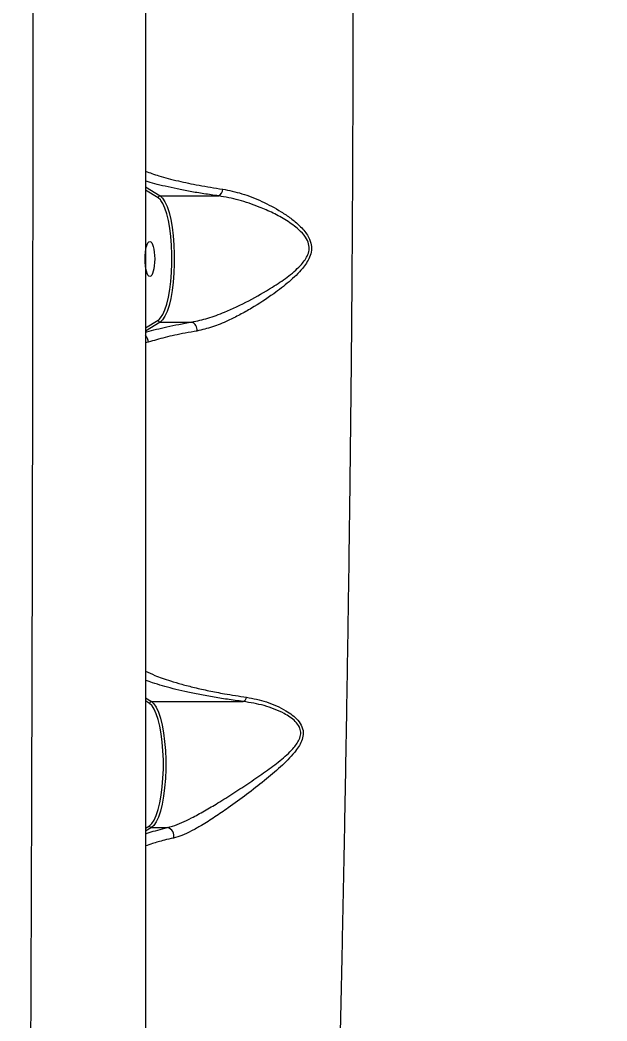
# Model space of a CAD drawing. Header units: millimetres. Extents: x -6028 to 5958, y -6064 to 4137.
# Drawn here: x -3104 to -2952.6, y 1097.6 to 1356 of the extents above; entities that cross this region are included whole.
import ezdxf

# ---------------------------------------------------------------- set-up
doc = ezdxf.new("R2010")
doc.units = ezdxf.units.MM
for name, color, linetype in [('DIKOM_ОБЪЕКТ', 7, 'Continuous'), ('DIKOM_РАЗМЕР_ЗОНА', 7, 'Continuous'), ('DIKOM_РАЗМЕР_ОБЪЕКТА', 7, 'Continuous')]:
    doc.layers.add(name, color=color, linetype=linetype)
doc.styles.add('style1', font='arial.ttf', dxfattribs={"width": 0.8})
doc.dimstyles.new('1-50', dxfattribs={"dimtxt": 300, "dimasz": 200, "dimexe": 100, "dimexo": 0, "dimgap": 100, "dimtad": 1, "dimtxsty": 'style1', "dimcen": 200, "dimclrd": 7, "dimclre": 7, "dimclrt": 7, "dimadec": 1, "dimazin": 2, "dimtfac": 1, "dimtmove": 0, "dimatfit": 2, "dimfxl": 0, "dimlwd": 25, "dimlwe": 18, "dimarcsym": 0})

# ---------------------------------------------------------------- blocks, each defined once
blk = doc.blocks.new('*D9')
at = {"layer": 'Defpoints', "color": 0, "transparency": 16777216}
for p in [(-6027.56, 1459.58), (4556.58, 1382.7), (4556.58, -5964.37)]:
    blk.add_point(p, dxfattribs=at)
at = {"layer": 'DIKOM_РАЗМЕР_ЗОНА', "color": 7, "lineweight": 18, "transparency": 16777216}
for p, q in [((-6027.56, 1459.58), (-6027.56, -6064.37)), ((4556.58, 1382.7), (4556.58, -6064.37))]:
    blk.add_line(p, q, dxfattribs=at)
at = {"layer": 'DIKOM_РАЗМЕР_ЗОНА', "color": 7, "lineweight": 25, "transparency": 16777216}
blk.add_line((-5827.56, -5964.37), (4356.58, -5964.37), dxfattribs=at)
at = {"layer": 'DIKOM_РАЗМЕР_ЗОНА', "color": 7, "transparency": 16777216}
for points in [[(-5827.56, -5931.03), (-5827.56, -5997.7), (-6027.56, -5964.37)], [(4356.58, -5931.03), (4356.58, -5997.7), (4556.58, -5964.37)]]:
    blk.add_solid(points, dxfattribs=at)
at = {"layer": 'DIKOM_РАЗМЕР_ЗОНА', "color": 7, "transparency": 16777216, "insert": (157.08, -5711.2), "char_height": 300, "attachment_point": 5, "style": 'style1'}
blk.add_mtext('10600', dxfattribs=at)
blk = doc.blocks.new('*D12')
at = {"layer": 'Defpoints', "color": 0, "transparency": 16777216}
for p in [(3056.58, 1987.9), (-4027.97, 676.5), (3056.58, -3714.77)]:
    blk.add_point(p, dxfattribs=at)
at = {"layer": 'DIKOM_РАЗМЕР_ОБЪЕКТА', "color": 7, "lineweight": 18, "transparency": 16777216}
for p, q in [((3056.58, 1987.9), (3056.58, -3814.77)), ((-4027.97, 676.5), (-4027.97, -3814.77))]:
    blk.add_line(p, q, dxfattribs=at)
at = {"layer": 'DIKOM_РАЗМЕР_ОБЪЕКТА', "color": 7, "lineweight": 25, "transparency": 16777216}
blk.add_line((-3827.97, -3714.77), (2856.58, -3714.77), dxfattribs=at)
at = {"layer": 'DIKOM_РАЗМЕР_ОБЪЕКТА', "color": 7, "transparency": 16777216}
for points in [[(-3827.97, -3681.44), (-3827.97, -3748.11), (-4027.97, -3714.77)], [(2856.58, -3681.44), (2856.58, -3748.11), (3056.58, -3714.77)]]:
    blk.add_solid(points, dxfattribs=at)
at = {"layer": 'DIKOM_РАЗМЕР_ОБЪЕКТА', "color": 7, "transparency": 16777216, "insert": (20, -3461.6), "char_height": 300, "attachment_point": 5, "style": 'style1'}
blk.add_mtext('7100', dxfattribs=at)

msp = doc.modelspace()

# ---------------------------------------------------------------- linework, layer by layer
at = {"layer": 'DIKOM_ОБЪЕКТ', "color": 7, "linetype": 'Continuous', "lineweight": 15}
for p, q in [((-3071.66, 1312.917), (-3067.91, 1310.589)), ((-3068.413, 1310.095), (-3071.66, 1312.111)), ((-3067.91, 1310.589), (-3052.832, 1310.589)), ((-3071.66, 1276.511), (-3068.413, 1278.527)), ((-3067.91, 1278.034), (-3071.66, 1275.705)), ((-3068.413, 1278.527), (-3068.154, 1278.719)), ((-3067.91, 1278.034), (-3059.725, 1278.034)), ((-3070.94, 1272.823), (-3071.66, 1272.619)), ((-3071.66, 1180.999), (-3070.129, 1180.048)), ((-3070.632, 1179.555), (-3071.66, 1180.193)), ((-3070.129, 1180.048), (-3046.437, 1180.048)), ((-3071.66, 1147.348), (-3070.632, 1147.986)), ((-3070.129, 1147.493), (-3071.66, 1146.542)), ((-3070.632, 1147.986), (-3070.373, 1148.178)), ((-3070.129, 1147.493), (-3066.016, 1147.493))]:
    msp.add_line(p, q, dxfattribs=at)
at = {"layer": 'DIKOM_ОБЪЕКТ', "color": 7, "linetype": 'Continuous', "lineweight": 15, "flags": 128}
for points in [[(-3067.91, 1310.589), (-3067.276, 1310.012), (-3066.672, 1309.092), (-3066.111, 1307.849), (-3065.605, 1306.31), (-3065.165, 1304.508), (-3064.801, 1302.483), (-3064.521, 1300.279), (-3064.33, 1297.945), (-3064.234, 1295.531), (-3064.234, 1293.091), (-3064.33, 1290.677), (-3064.521, 1288.343), (-3064.801, 1286.139), (-3065.165, 1284.115), (-3065.605, 1282.313), (-3066.111, 1280.773), (-3066.672, 1279.53), (-3067.276, 1278.61), (-3067.91, 1278.034)], [(-3067.726, 1309.445), (-3067.799, 1309.537), (-3068.413, 1310.095)], [(-3068.154, 1278.719), (-3067.799, 1279.086), (-3067.213, 1279.978), (-3066.669, 1281.184), (-3066.178, 1282.676), (-3065.752, 1284.424), (-3065.399, 1286.387), (-3065.127, 1288.524), (-3064.942, 1290.787), (-3064.849, 1293.128), (-3064.849, 1295.495), (-3064.942, 1297.835), (-3065.127, 1300.099), (-3065.399, 1302.235), (-3065.752, 1304.199), (-3066.178, 1305.946), (-3066.669, 1307.439), (-3067.213, 1308.645), (-3067.726, 1309.445)], [(-3069.945, 1178.905), (-3070.018, 1178.996), (-3070.632, 1179.555)], [(-3070.373, 1148.178), (-3070.018, 1148.545), (-3069.432, 1149.437), (-3068.888, 1150.643), (-3068.397, 1152.136), (-3067.971, 1153.883), (-3067.618, 1155.846), (-3067.346, 1157.983), (-3067.161, 1160.247), (-3067.068, 1162.587), (-3067.068, 1164.954), (-3067.161, 1167.294), (-3067.346, 1169.558), (-3067.618, 1171.695), (-3067.971, 1173.658), (-3068.397, 1175.406), (-3068.888, 1176.898), (-3069.432, 1178.104), (-3069.945, 1178.905)], [(-3070.129, 1180.048), (-3069.495, 1179.472), (-3068.891, 1178.552), (-3068.33, 1177.308), (-3067.824, 1175.769), (-3067.384, 1173.967), (-3067.02, 1171.942), (-3066.74, 1169.739), (-3066.549, 1167.404), (-3066.453, 1164.991), (-3066.453, 1162.55), (-3066.549, 1160.137), (-3066.74, 1157.802), (-3067.02, 1155.599), (-3067.384, 1153.574), (-3067.824, 1151.772), (-3068.33, 1150.233), (-3068.891, 1148.989), (-3069.495, 1148.07), (-3070.129, 1147.493)]]:
    msp.add_lwpolyline(points, dxfattribs=at)
at = {"layer": 'DIKOM_ОБЪЕКТ', "color": 7, "linetype": 'Continuous', "lineweight": 15}
for centre, radius, start, end in [((-3067.9, 1310.075), 0.514, 91.1098, 177.70782), ((-3053.798, 1312.385), 2.04, 298.29483, 358.44968), ((-3067.9, 1278.548), 0.514, 182.29261, 268.88934), ((-3060.612, 1275.974), 2.243, 353.2427, 66.69476), ((-3073.209, 1272.864), 2.27, 358.98027, 46.42324), ((-3047.125, 1181.45), 1.562, 296.14912, 348.56393), ((-3070.119, 1179.534), 0.514, 91.11156, 177.70649), ((-3070.119, 1148.007), 0.514, 182.28998, 268.89197), ((-3066.537, 1145.362), 2.194, 345.26427, 76.2532)]:
    msp.add_arc(centre, radius, start, end, dxfattribs=at)
msp.add_ellipse((-3070.545, 1294.311), major_axis=(0, 4.5), ratio=0.2773245, dxfattribs=at)
for points, knots in [([(-3104.037, 842.09), (-3104.03, 842.067), (-3103.985, 841.929), (-3103.892, 842.55), (-3103.766, 844.046), (-3103.638, 846.593), (-3103.51, 850.064), (-3103.384, 854.442), (-3103.258, 859.686), (-3103.131, 865.755), (-3103.003, 872.684), (-3102.874, 880.535), (-3102.744, 889.334), (-3102.615, 899.09), (-3102.489, 909.695), (-3102.366, 921.023), (-3102.247, 933.033), (-3102.133, 945.676), (-3102.022, 959.041), (-3101.912, 973.237), (-3101.806, 988.272), (-3101.701, 1004.142), (-3101.6, 1020.667), (-3101.505, 1037.647), (-3101.413, 1055.037), (-3101.326, 1072.788), (-3101.244, 1091.04), (-3101.165, 1109.937), (-3101.09, 1129.471), (-3101.02, 1149.624), (-3100.956, 1170.166), (-3100.898, 1190.861), (-3100.846, 1211.666), (-3100.801, 1232.541), (-3100.761, 1253.643), (-3100.727, 1275.134), (-3100.7, 1296.992), (-3100.68, 1319.186), (-3100.669, 1341.461), (-3100.664, 1364.768), (-3100.669, 1389.087), (-3100.685, 1414.372), (-3100.71, 1439.568), (-3100.745, 1464.586), (-3100.789, 1489.339), (-3100.838, 1512.611), (-3100.892, 1534.411), (-3100.948, 1554.783), (-3101.011, 1574.825), (-3101.078, 1594.688), (-3101.152, 1614.326), (-3101.231, 1633.698), (-3101.316, 1652.577), (-3101.404, 1670.74), (-3101.495, 1688.173), (-3101.589, 1704.876), (-3101.686, 1720.993), (-3101.788, 1736.64), (-3101.894, 1751.769), (-3102.004, 1766.338), (-3102.118, 1780.176), (-3102.234, 1793.134), (-3102.353, 1805.211), (-3102.473, 1816.418), (-3102.596, 1826.844), (-3102.722, 1836.558), (-3102.851, 1845.513), (-3102.984, 1853.672), (-3103.116, 1860.935), (-3103.245, 1867.225), (-3103.37, 1872.558), (-3103.495, 1876.962), (-3103.619, 1880.473), (-3103.744, 1883.13), (-3103.871, 1884.802), (-3103.971, 1885.562), (-3104.024, 1885.442), (-3104.037, 1885.412)], [0, 0, 0, 0, 0.0025358, 0.0157567, 0.0293568, 0.0429695, 0.0565822, 0.0701824, 0.0834235, 0.0966761, 0.1099285, 0.1231696, 0.1367966, 0.1504361, 0.1640757, 0.1777026, 0.1909448, 0.2041985, 0.2174522, 0.2306944, 0.2443217, 0.2579615, 0.2716013, 0.2852286, 0.2984536, 0.3116901, 0.3249265, 0.3381516, 0.3517597, 0.3653802, 0.3790007, 0.3926088, 0.4058351, 0.4190727, 0.4323104, 0.4455366, 0.4591468, 0.4727696, 0.4863923, 0.5000026, 0.5154395, 0.5309128, 0.5464046, 0.5618964, 0.5773698, 0.5928069, 0.6060504, 0.6193053, 0.6325603, 0.6458038, 0.6594322, 0.673073, 0.6867139, 0.7003423, 0.7135631, 0.7267953, 0.7400275, 0.7532483, 0.7668518, 0.7804677, 0.7940836, 0.8076871, 0.8209296, 0.8341836, 0.8474376, 0.86068, 0.8743091, 0.8879507, 0.9015924, 0.9152215, 0.9284594, 0.9417089, 0.9549582, 0.968196, 0.9818204, 0.9954574, 1, 1, 1, 1]), ([(-3071.66, 1855.527), (-3071.66, 1855.552), (-3071.66, 1855.664), (-3071.66, 1855.017), (-3071.66, 1853.539), (-3071.66, 1851.09), (-3071.66, 1847.74), (-3071.66, 1843.498), (-3071.66, 1838.429), (-3071.66, 1832.562), (-3071.66, 1825.942), (-3071.66, 1818.524), (-3071.66, 1810.241), (-3071.66, 1801.072), (-3071.66, 1791.012), (-3071.66, 1780.171), (-3071.66, 1768.686), (-3071.66, 1756.596), (-3071.66, 1743.949), (-3071.66, 1730.649), (-3071.66, 1716.587), (-3071.66, 1701.758), (-3071.66, 1686.168), (-3071.66, 1669.993), (-3071.66, 1653.412), (-3071.66, 1636.465), (-3071.66, 1619.194), (-3071.66, 1601.482), (-3071.66, 1583.19), (-3071.66, 1564.326), (-3071.66, 1544.91), (-3071.66, 1525.164), (-3071.66, 1504.309), (-3071.66, 1482.338), (-3071.66, 1459.265), (-3071.66, 1435.804), (-3071.66, 1412.002), (-3071.66, 1387.916), (-3071.66, 1365.008), (-3071.66, 1343.338), (-3071.66, 1322.935), (-3071.66, 1302.602), (-3071.66, 1282.185), (-3071.66, 1261.718), (-3071.66, 1241.236), (-3071.66, 1220.979), (-3071.66, 1201.176), (-3071.66, 1181.852), (-3071.66, 1163.021), (-3071.66, 1144.536), (-3071.66, 1126.259), (-3071.66, 1108.233), (-3071.66, 1090.497), (-3071.66, 1073.258), (-3071.66, 1056.702), (-3071.66, 1040.844), (-3071.66, 1025.683), (-3071.66, 1011.105), (-3071.66, 997.004), (-3071.66, 983.427), (-3071.66, 970.412), (-3071.66, 958.115), (-3071.66, 946.674), (-3071.66, 936.086), (-3071.66, 926.338), (-3071.66, 917.344), (-3071.66, 909.046), (-3071.66, 901.487), (-3071.66, 894.701), (-3071.66, 888.771), (-3071.66, 883.76), (-3071.66, 879.652), (-3071.66, 876.427), (-3071.66, 874.027), (-3071.66, 872.529), (-3071.66, 871.865), (-3071.66, 871.988), (-3071.66, 872.013)], [0, 0, 0, 0, 0.0037494, 0.017002, 0.0302432, 0.0438692, 0.0575078, 0.0711466, 0.0847727, 0.0980153, 0.1112693, 0.1245232, 0.1377658, 0.1513942, 0.1650351, 0.1786761, 0.1923046, 0.205526, 0.2187588, 0.2319916, 0.245213, 0.2588171, 0.2724335, 0.2860499, 0.299654, 0.3128982, 0.3261538, 0.3394094, 0.3526535, 0.3662824, 0.3799239, 0.3935653, 0.4071942, 0.4224935, 0.4378016, 0.4531008, 0.4687304, 0.4843695, 0.4999991, 0.5132249, 0.5264623, 0.5396996, 0.5529254, 0.5665357, 0.5801584, 0.5937811, 0.6073914, 0.6206171, 0.6338541, 0.6470912, 0.6603169, 0.6739257, 0.6875468, 0.7011681, 0.7147768, 0.7280197, 0.7412741, 0.7545284, 0.7677712, 0.7813987, 0.7950386, 0.8086785, 0.8223058, 0.8355469, 0.8487994, 0.862052, 0.875293, 0.8889199, 0.9025594, 0.9161988, 0.9298258, 0.9430502, 0.9562862, 0.969522, 0.9827464, 0.996354, 1, 1, 1, 1]), ([(-3022.074, 1659.663), (-3021.973, 1655.531), (-3021.772, 1647.261), (-3021.465, 1633.941), (-3021.156, 1619.996), (-3020.834, 1604.787), (-3020.501, 1588.243), (-3020.161, 1570.304), (-3019.832, 1551.672), (-3019.519, 1532.432), (-3019.227, 1512.674), (-3018.963, 1492.667), (-3018.732, 1472.453), (-3018.537, 1452.084), (-3018.378, 1431.408), (-3018.257, 1410.522), (-3018.178, 1389.521), (-3018.143, 1368.049), (-3018.159, 1346.147), (-3018.225, 1323.874), (-3018.338, 1301.741), (-3018.494, 1280.145), (-3018.689, 1259.133), (-3018.917, 1238.73), (-3019.175, 1218.694), (-3019.458, 1199.117), (-3019.762, 1180.089), (-3020.079, 1161.789), (-3020.405, 1144.242), (-3020.737, 1127.448), (-3021.073, 1111.33), (-3021.41, 1095.978), (-3021.746, 1081.376), (-3021.965, 1072.373), (-3022.074, 1067.878)], [0, 0, 0, 0, 0.0284579, 0.0569511, 0.0854442, 0.1139021, 0.1459255, 0.178052, 0.21023, 0.2424064, 0.2745294, 0.3065504, 0.3375581, 0.3686635, 0.3998177, 0.4309708, 0.4620735, 0.4930794, 0.525948, 0.5588751, 0.5918026, 0.6246717, 0.6561671, 0.6877611, 0.7194068, 0.7510542, 0.7826522, 0.8141501, 0.8450489, 0.8760379, 0.9070735, 0.9381097, 0.9691003, 1, 1, 1, 1]), ([(-3071.66, 1316.965), (-3070.566, 1316.561), (-3068.209, 1315.689), (-3063.474, 1314.472), (-3057.96, 1313.311), (-3053.84, 1312.659), (-3051.759, 1312.33)], [0, 0, 0, 0, 0.2355998, 0.5079222, 0.7514392, 1, 1, 1, 1]), ([(-3052.832, 1310.589), (-3054.1, 1310.771), (-3056.636, 1311.137), (-3060.195, 1311.741), (-3063.56, 1312.384), (-3067.48, 1313.26), (-3070.317, 1313.951), (-3071.611, 1314.43), (-3071.66, 1314.448)], [0, 0, 0, 0, 0.1656607, 0.3313263, 0.501911, 0.6725039, 0.9875966, 1, 1, 1, 1]), ([(-3059.725, 1278.034), (-3058.352, 1278.321), (-3055.605, 1278.896), (-3050.651, 1280.781), (-3045.014, 1283.41), (-3039.604, 1286.547), (-3035.076, 1289.544), (-3031.972, 1292.174), (-3030.043, 1294.595), (-3029.372, 1296.579), (-3029.482, 1298.321), (-3030.425, 1300.169), (-3032.399, 1302.219), (-3035.236, 1304.306), (-3038.715, 1306.2), (-3042.854, 1307.992), (-3047.59, 1309.679), (-3051.085, 1310.286), (-3052.832, 1310.589)], [0, 0, 0, 0, 0.0728327, 0.1458255, 0.2501821, 0.3546835, 0.422332, 0.4897113, 0.5343424, 0.5582662, 0.5819924, 0.6106681, 0.649103, 0.7081752, 0.7676747, 0.8270834, 0.9135953, 1, 1, 1, 1]), ([(-3051.759, 1312.33), (-3050.104, 1311.996), (-3046.746, 1311.318), (-3041.631, 1309.274), (-3037.413, 1307.038), (-3034.172, 1304.857), (-3031.822, 1302.9), (-3029.949, 1300.784), (-3028.909, 1298.55), (-3028.763, 1296.538), (-3029.263, 1294.779), (-3030.112, 1293.233), (-3031.769, 1291.021), (-3034.607, 1288.331), (-3039.057, 1284.903), (-3043.373, 1282.104), (-3047.33, 1279.872), (-3050.701, 1278.197), (-3054.457, 1276.611), (-3057.062, 1276.013), (-3058.385, 1275.71)], [0, 0, 0, 0, 0.0820671, 0.1664721, 0.2508347, 0.2942482, 0.3376025, 0.3839936, 0.415788, 0.442847, 0.4698374, 0.4939826, 0.5187284, 0.5886138, 0.6603845, 0.7589135, 0.8097107, 0.8604905, 0.929162, 1, 1, 1, 1]), ([(-3071.66, 1275.36), (-3071.538, 1275.399), (-3070.696, 1275.665), (-3068.897, 1276.147), (-3066.161, 1276.8), (-3063.117, 1277.435), (-3060.856, 1277.834), (-3059.725, 1278.034)], [0, 0, 0, 0, 0.0400927, 0.2766271, 0.5131614, 0.7565852, 1, 1, 1, 1]), ([(-3058.385, 1275.71), (-3059.404, 1275.531), (-3062.391, 1275.006), (-3066.843, 1274.05), (-3069.563, 1273.236), (-3070.94, 1272.823)], [0, 0, 0, 0, 0.2035478, 0.5968388, 1, 1, 1, 1]), ([(-3071.66, 1187.914), (-3070.894, 1187.544), (-3069.115, 1186.683), (-3065.851, 1185.544), (-3062.334, 1184.5), (-3059.03, 1183.648), (-3055.358, 1182.828), (-3050.951, 1181.965), (-3047.526, 1181.438), (-3045.595, 1181.14)], [0, 0, 0, 0, 0.1471542, 0.3415654, 0.4637033, 0.5858297, 0.7115977, 0.8373348, 1, 1, 1, 1]), ([(-3046.437, 1180.048), (-3047.823, 1180.236), (-3050.596, 1180.612), (-3054.49, 1181.244), (-3058.169, 1181.92), (-3061.554, 1182.63), (-3064.619, 1183.36), (-3067.379, 1184.108), (-3069.752, 1184.832), (-3071.065, 1185.313), (-3071.66, 1185.531)], [0, 0, 0, 0, 0.1261973, 0.2524166, 0.3827263, 0.5130527, 0.6390069, 0.7649714, 0.8935767, 1, 1, 1, 1]), ([(-3045.595, 1181.14), (-3043.875, 1180.807), (-3041.268, 1180.301), (-3037.879, 1178.994), (-3035.639, 1177.859), (-3033.764, 1176.598), (-3032.278, 1175.239), (-3031.157, 1173.549), (-3030.845, 1171.627), (-3031.315, 1169.856), (-3032.149, 1168.317), (-3033.344, 1166.702), (-3034.911, 1164.983), (-3037.484, 1162.541), (-3041.029, 1159.552), (-3045.58, 1156.019), (-3049.886, 1152.872), (-3053.8, 1150.186), (-3056.983, 1148.165), (-3059.834, 1146.569), (-3062.28, 1145.406), (-3063.718, 1145), (-3064.415, 1144.804)], [0, 0, 0, 0, 0.0866944, 0.1313994, 0.1760732, 0.2081992, 0.2409017, 0.2744207, 0.3082519, 0.3377423, 0.3650521, 0.3930342, 0.4328767, 0.4727629, 0.5545464, 0.6396932, 0.7264128, 0.7889969, 0.852848, 0.9020916, 0.9525885, 1, 1, 1, 1]), ([(-3066.016, 1147.493), (-3065.584, 1147.604), (-3064.429, 1147.902), (-3062.347, 1148.734), (-3059.583, 1150.07), (-3056.457, 1151.79), (-3052.794, 1153.976), (-3048.852, 1156.44), (-3044.706, 1159.159), (-3040.716, 1161.945), (-3036.9, 1164.739), (-3034.25, 1167.115), (-3032.687, 1169.001), (-3031.922, 1170.276), (-3031.504, 1171.711), (-3031.682, 1172.812), (-3032.154, 1173.898), (-3032.956, 1174.924), (-3034.363, 1176.051), (-3036.98, 1177.591), (-3041.025, 1179.185), (-3044.632, 1179.76), (-3046.437, 1180.048)], [0, 0, 0, 0, 0.0292624, 0.078289, 0.1273834, 0.1894644, 0.2516225, 0.3268278, 0.4023397, 0.4776743, 0.5502347, 0.6225036, 0.6467392, 0.6708928, 0.6974242, 0.7234706, 0.7284358, 0.759495, 0.7888232, 0.818238, 0.9090022, 1, 1, 1, 1]), ([(-3071.66, 1145.863), (-3071.356, 1145.978), (-3069.864, 1146.54), (-3067.722, 1147.071), (-3066.016, 1147.493)], [0, 0, 0, 0, 0.203831, 1, 1, 1, 1]), ([(-3064.415, 1144.804), (-3065.221, 1144.617), (-3067.219, 1144.153), (-3069.7, 1143.466), (-3071.082, 1142.961), (-3071.66, 1142.75)], [0, 0, 0, 0, 0.2820176, 0.6997483, 1, 1, 1, 1])]:
    msp.add_open_spline(points, degree=3, knots=knots, dxfattribs=at)

# ---------------------------------------------------------------- dimensions: what is measured, and where the dimension line sits
at = {"layer": 'DIKOM_РАЗМЕР_ЗОНА'}
dim = msp.add_linear_dim(base=(4556.575, -5964.368), p1=(-6027.562, 1459.576), p2=(4556.575, 1382.704), text='10600', dimstyle='1-50', dxfattribs=at)
dim.commit()
dim.dimension.update_dxf_attribs({"geometry": '*D9', "text_midpoint": (157.08, -5964.368), "dimtype": 160})
at = {"layer": 'DIKOM_РАЗМЕР_ОБЪЕКТА'}
dim = msp.add_linear_dim(base=(3056.575, -3714.774), p1=(-4027.972, 676.501), p2=(3056.575, 1987.897), text='7100', dimstyle='1-50', dxfattribs=at)
dim.commit()
dim.dimension.update_dxf_attribs({"geometry": '*D12', "text_midpoint": (20, -3714.774), "dimtype": 160})

doc.saveas('drawing.dxf')
